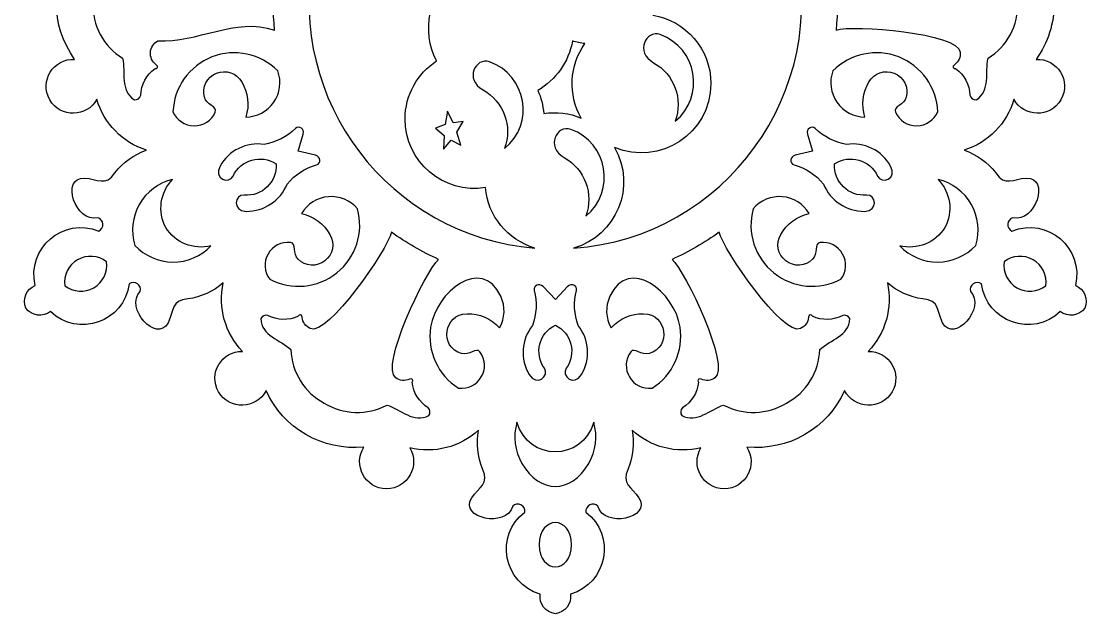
# Model space of a CAD drawing. Header units: centimetres. Extents: x 1 to 127, y -92 to 6.
# Drawn here: x 92.55 to 101.28, y -48.61 to -43.76 of the extents above; entities that cross this region are included whole.
import ezdxf

# ---------------------------------------------------------------- set-up
doc = ezdxf.new("R2010")
doc.units = ezdxf.units.CM
doc.header["$MEASUREMENT"] = 0
doc.layers.add('layer 1', color=7, linetype='Continuous')

msp = doc.modelspace()

# ---------------------------------------------------------------- linework, layer by layer
at = {"layer": 'layer 1', "color": 250}
for points, knots in [([(92.98379, -43.14939), (92.78491, -43.4243), (92.78483, -43.79976), (92.98379, -44.07463), (92.98379, -44.07463), (92.81116, -44.06471), (92.69194, -44.25233), (92.7804, -44.40556), (92.7804, -44.40556), (92.86739, -44.55621), (93.08385, -44.55003), (93.16509, -44.40186), (93.16509, -44.40186), (93.22302, -44.59948), (93.37548, -44.75532), (93.57179, -44.81748), (93.57179, -44.81748), (93.4704, -44.85417), (93.38109, -44.9181), (93.31363, -45.00225), (93.31363, -45.00225), (93.23687, -45.12087), (93.16894, -45.04972), (93.06386, -45.04587), (93.06386, -45.04587), (92.86501, -45.03864), (92.99086, -45.41795), (93.17271, -45.37087), (93.17271, -45.37087), (93.19617, -45.3778), (93.21287, -45.39848), (93.21471, -45.42295), (93.21471, -45.42295), (93.21663, -45.44733), (93.20325, -45.47033), (93.18109, -45.4808), (93.18109, -45.4808), (92.89217, -45.35942), (92.58654, -45.62106), (92.66171, -45.92518), (92.66171, -45.92518), (92.58772, -45.95484), (92.5536, -46.03983), (92.58509, -46.11203), (92.58509, -46.11203), (92.6321, -46.1759), (92.72284, -46.18796), (92.78517, -46.13911), (92.78517, -46.13911), (93.01126, -46.35652), (93.39025, -46.22257), (93.42979, -45.91149), (93.42979, -45.91149), (93.44987, -45.89757), (93.47648, -45.89749), (93.49671, -45.91126), (93.49671, -45.91126), (93.51687, -45.92503), (93.52648, -45.94988), (93.52079, -45.97372), (93.52079, -45.97372), (93.38902, -46.10765), (93.65463, -46.40626), (93.74779, -46.23049), (93.74779, -46.23049), (93.79702, -46.13749), (93.76933, -46.04318), (93.9104, -46.03595), (93.9104, -46.03595), (94.01702, -46.01965), (94.11702, -45.97426), (94.19956, -45.90472), (94.19956, -45.90472), (94.15518, -46.10588), (94.21395, -46.3158), (94.3561, -46.46473), (94.3561, -46.46473), (94.18632, -46.46137), (94.07399, -46.64607), (94.16056, -46.79603), (94.16056, -46.79603), (94.24896, -46.94913), (94.47085, -46.9402), (94.54887, -46.78542), (94.54887, -46.78542), (94.68729, -47.09507), (95.01276, -47.28289), (95.35011, -47.24804), (95.35011, -47.24804), (95.2553, -47.39248), (95.35804, -47.58966), (95.53503, -47.58966), (95.53503, -47.58966), (95.70824, -47.58966), (95.81213, -47.39995), (95.72419, -47.25458), (95.72419, -47.25458), (95.92427, -47.30327), (96.1355, -47.24919), (96.2875, -47.11019), (96.2875, -47.11019), (96.2685, -47.21642), (96.27919, -47.32573), (96.31834, -47.42619), (96.31834, -47.42619), (96.38273, -47.55196), (96.28712, -47.57519), (96.23127, -47.66435), (96.23127, -47.66435), (96.12557, -47.83289), (96.51704, -47.91359), (96.56712, -47.7325), (96.56712, -47.7325), (96.58489, -47.71566), (96.61119, -47.71158), (96.63327, -47.72212), (96.63327, -47.72212), (96.65535, -47.73274), (96.6685, -47.75581), (96.6665, -47.78019), (96.6665, -47.78019), (96.41659, -47.97019), (96.49041, -48.36512), (96.79173, -48.4522), (96.79173, -48.4522), (96.78035, -48.53073), (96.83644, -48.60306), (96.9152, -48.61205), (96.9152, -48.61205), (96.99408, -48.60306), (97.0499, -48.53079), (97.03865, -48.4522), (97.03865, -48.4522), (97.34004, -48.36515), (97.41375, -47.97014), (97.16389, -47.78019), (97.16389, -47.78019), (97.16189, -47.75581), (97.17512, -47.73274), (97.1972, -47.72212), (97.1972, -47.72212), (97.2192, -47.71158), (97.2455, -47.71566), (97.26328, -47.7325), (97.26328, -47.7325), (97.31335, -47.91359), (97.70481, -47.83289), (97.59913, -47.66435), (97.59913, -47.66435), (97.5432, -47.57519), (97.44773, -47.55196), (97.51197, -47.42619), (97.51197, -47.42619), (97.55112, -47.32573), (97.56181, -47.21642), (97.54289, -47.11019), (97.54289, -47.11019), (97.69489, -47.24919), (97.90613, -47.30327), (98.10621, -47.25458), (98.10621, -47.25458), (98.01826, -47.3999), (98.12214, -47.58966), (98.29536, -47.58966), (98.29536, -47.58966), (98.47242, -47.58966), (98.57507, -47.39239), (98.48028, -47.24804), (98.48028, -47.24804), (98.8177, -47.2829), (99.14294, -47.09508), (99.28152, -46.78542), (99.28152, -46.78542), (99.35955, -46.94021), (99.58145, -46.94912), (99.66983, -46.79603), (99.66983, -46.79603), (99.75639, -46.64611), (99.64413, -46.46137), (99.47429, -46.46473), (99.47429, -46.46473), (99.61644, -46.3158), (99.67522, -46.10588), (99.63083, -45.90472), (99.63083, -45.90472), (99.71329, -45.97426), (99.81337, -46.01965), (99.91998, -46.03595), (99.91998, -46.03595), (100.06107, -46.04318), (100.03337, -46.13749), (100.0826, -46.23049), (100.0826, -46.23049), (100.17575, -46.40626), (100.44137, -46.10765), (100.3096, -45.97372), (100.3096, -45.97372), (100.30391, -45.94988), (100.31353, -45.92503), (100.33368, -45.91126), (100.33368, -45.91126), (100.35391, -45.89749), (100.38053, -45.89757), (100.4006, -45.91149), (100.4006, -45.91149), (100.44014, -46.22259), (100.81915, -46.35651), (101.04523, -46.13911), (101.04523, -46.13911), (101.10755, -46.18797), (101.1983, -46.17589), (101.2453, -46.11203), (101.2453, -46.11203), (101.27706, -46.03935), (101.24228, -45.95468), (101.16868, -45.92518), (101.16868, -45.92518), (101.24387, -45.62095), (100.93827, -45.35947), (100.6493, -45.4808), (100.6493, -45.4808), (100.62722, -45.47033), (100.61376, -45.44733), (100.61568, -45.42295), (100.61568, -45.42295), (100.61753, -45.39848), (100.63422, -45.3778), (100.65768, -45.37087), (100.65768, -45.37087), (100.83953, -45.41795), (100.96538, -45.03864), (100.76653, -45.04587), (100.76653, -45.04587), (100.66145, -45.04972), (100.59353, -45.12087), (100.51676, -45.00225), (100.51676, -45.00225), (100.4493, -44.9181), (100.35998, -44.85417), (100.2586, -44.81748), (100.2586, -44.81748), (100.45491, -44.75532), (100.60738, -44.59948), (100.6653, -44.40186), (100.6653, -44.40186), (100.74724, -44.55066), (100.96334, -44.55565), (101.04999, -44.40556), (101.04999, -44.40556), (101.13845, -44.25234), (101.01922, -44.0647), (100.84661, -44.07463), (100.84661, -44.07463), (100.94406, -43.94009), (100.99623, -43.77809), (100.99568, -43.61201), (100.99568, -43.61201), (100.99623, -43.44593), (100.94406, -43.28401), (100.84661, -43.14939), (100.84661, -43.14939), (101.01959, -43.15934), (101.13833, -42.97145), (101.04999, -42.81846), (101.04999, -42.81846), (100.96342, -42.6685), (100.74727, -42.6733), (100.6653, -42.82216), (100.6653, -42.82216), (100.60738, -42.62454), (100.45491, -42.4687), (100.2586, -42.40655), (100.2586, -42.40655), (100.35998, -42.36985), (100.4493, -42.30593), (100.51676, -42.22177), (100.51676, -42.22177), (100.59353, -42.10315), (100.66145, -42.17431), (100.76653, -42.17815), (100.76653, -42.17815), (100.96538, -42.18538), (100.83953, -41.80607), (100.65768, -41.85323), (100.65768, -41.85323), (100.63422, -41.84623), (100.61753, -41.82553), (100.61568, -41.80115), (100.61568, -41.80115), (100.61376, -41.77677), (100.62722, -41.75369), (100.6493, -41.7433), (100.6493, -41.7433), (100.93827, -41.86447), (101.24389, -41.60314), (101.16868, -41.29884), (101.16868, -41.29884), (101.24233, -41.26932), (101.27701, -41.18472), (101.2453, -41.11199), (101.2453, -41.11199), (101.19832, -41.04816), (101.10747, -41.03602), (101.04523, -41.08499), (101.04523, -41.08499), (100.8191, -40.86753), (100.44017, -41.0014), (100.4006, -41.31253), (100.4006, -41.31253), (100.38053, -41.32653), (100.35391, -41.32661), (100.33368, -41.31277), (100.33368, -41.31277), (100.31353, -41.29899), (100.30391, -41.27415), (100.3096, -41.25037), (100.3096, -41.25037), (100.44137, -41.11637), (100.17575, -40.81776), (100.0826, -40.99361), (100.0826, -40.99361), (100.03337, -41.08653), (100.06107, -41.18084), (99.91998, -41.18807), (99.91998, -41.18807), (99.81337, -41.20437), (99.71329, -41.24984), (99.63083, -41.3193), (99.63083, -41.3193), (99.67522, -41.11822), (99.61644, -40.90822), (99.47429, -40.75929), (99.47429, -40.75929), (99.64405, -40.76269), (99.75642, -40.57796), (99.66983, -40.42799), (99.66983, -40.42799), (99.5814, -40.27482), (99.35941, -40.28406), (99.28152, -40.43861), (99.28152, -40.43861), (99.14295, -40.12897), (98.8177, -39.94112), (98.48028, -39.97598), (98.48028, -39.97598), (98.57506, -39.83166), (98.47247, -39.63444), (98.29536, -39.63444), (98.29536, -39.63444), (98.12204, -39.63444), (98.01829, -39.82421), (98.10621, -39.96944), (98.10621, -39.96944), (97.90613, -39.92076), (97.69489, -39.97491), (97.54289, -40.11383), (97.54289, -40.11383), (97.56181, -40.00768), (97.55112, -39.89829), (97.51197, -39.79783), (97.51197, -39.79783), (97.44773, -39.67206), (97.5432, -39.64883), (97.59913, -39.55975), (97.59913, -39.55975), (97.70481, -39.39113), (97.31335, -39.31044), (97.26328, -39.49151), (97.26328, -39.49151), (97.2455, -39.50836), (97.2192, -39.51251), (97.1972, -39.5019), (97.1972, -39.5019), (97.17512, -39.49129), (97.16189, -39.46821), (97.16389, -39.44383), (97.16389, -39.44383), (97.41364, -39.25413), (97.33997, -38.85887), (97.03865, -38.77182), (97.03865, -38.77182), (97.04995, -38.6929), (96.99401, -38.62143), (96.91509, -38.61205), (96.91509, -38.61205), (96.83638, -38.62141), (96.78032, -38.69312), (96.79173, -38.77182), (96.79173, -38.77182), (96.49022, -38.85898), (96.41672, -39.25411), (96.6665, -39.44383), (96.6665, -39.44383), (96.6685, -39.46821), (96.65535, -39.49129), (96.63327, -39.5019), (96.63327, -39.5019), (96.61119, -39.51251), (96.58489, -39.50836), (96.56712, -39.49151), (96.56712, -39.49151), (96.51704, -39.31044), (96.12557, -39.39113), (96.23127, -39.55975), (96.23127, -39.55975), (96.28712, -39.64883), (96.38273, -39.67206), (96.31834, -39.79783), (96.31834, -39.79783), (96.27919, -39.89829), (96.2685, -40.00768), (96.2875, -40.11383), (96.2875, -40.11383), (96.1355, -39.97491), (95.92427, -39.92076), (95.72419, -39.96944), (95.72419, -39.96944), (95.8121, -39.82417), (95.70834, -39.63444), (95.53503, -39.63444), (95.53503, -39.63444), (95.35798, -39.63444), (95.25531, -39.83156), (95.35011, -39.97598), (95.35011, -39.97598), (95.01264, -39.94111), (94.68733, -40.12887), (94.54887, -40.43861), (94.54887, -40.43861), (94.47099, -40.28406), (94.249, -40.27482), (94.16056, -40.42799), (94.16056, -40.42799), (94.07396, -40.578), (94.1864, -40.76269), (94.3561, -40.75929), (94.3561, -40.75929), (94.21395, -40.90822), (94.15518, -41.11822), (94.19956, -41.3193), (94.19956, -41.3193), (94.11702, -41.24984), (94.01702, -41.20437), (93.9104, -41.18807), (93.9104, -41.18807), (93.76933, -41.18084), (93.79702, -41.08653), (93.74779, -40.99361), (93.74779, -40.99361), (93.65463, -40.81776), (93.38902, -41.11637), (93.52079, -41.25037), (93.52079, -41.25037), (93.52648, -41.27415), (93.51687, -41.29899), (93.49671, -41.31277), (93.49671, -41.31277), (93.47648, -41.32661), (93.44987, -41.32653), (93.42979, -41.31253), (93.42979, -41.31253), (93.39023, -41.00143), (93.01132, -40.86751), (92.78517, -41.08499), (92.78517, -41.08499), (92.72291, -41.03603), (92.63207, -41.04816), (92.58509, -41.11199), (92.58509, -41.11199), (92.54776, -41.17679), (92.59309, -41.27134), (92.66171, -41.29884), (92.66171, -41.29884), (92.58652, -41.60303), (92.89217, -41.86452), (93.18109, -41.7433), (93.18109, -41.7433), (93.20325, -41.75369), (93.21663, -41.77677), (93.21471, -41.80115), (93.21471, -41.80115), (93.21287, -41.82553), (93.19617, -41.84623), (93.17271, -41.85323), (93.17271, -41.85323), (92.99086, -41.80607), (92.86501, -42.18538), (93.06386, -42.17815), (93.06386, -42.17815), (93.16894, -42.17431), (93.23687, -42.10315), (93.31363, -42.22177), (93.31363, -42.22177), (93.38109, -42.30593), (93.4704, -42.36985), (93.57179, -42.40655), (93.57179, -42.40655), (93.37548, -42.4687), (93.22302, -42.62454), (93.16509, -42.82216), (93.16509, -42.82216), (93.08382, -42.67394), (92.86731, -42.66795), (92.7804, -42.81846), (92.7804, -42.81846), (92.69206, -42.97146), (92.81079, -43.15934), (92.98379, -43.14939)], [0, 0, 0, 0, 0.0078125, 0.0078125, 0.0078125, 0.0078125, 0.015625, 0.015625, 0.015625, 0.015625, 0.0234375, 0.0234375, 0.0234375, 0.0234375, 0.03125, 0.03125, 0.03125, 0.03125, 0.0390625, 0.0390625, 0.0390625, 0.0390625, 0.046875, 0.046875, 0.046875, 0.046875, 0.0546875, 0.0546875, 0.0546875, 0.0546875, 0.0625, 0.0625, 0.0625, 0.0625, 0.0703125, 0.0703125, 0.0703125, 0.0703125, 0.078125, 0.078125, 0.078125, 0.078125, 0.0859375, 0.0859375, 0.0859375, 0.0859375, 0.09375, 0.09375, 0.09375, 0.09375, 0.1015625, 0.1015625, 0.1015625, 0.1015625, 0.109375, 0.109375, 0.109375, 0.109375, 0.1171875, 0.1171875, 0.1171875, 0.1171875, 0.125, 0.125, 0.125, 0.125, 0.1328125, 0.1328125, 0.1328125, 0.1328125, 0.140625, 0.140625, 0.140625, 0.140625, 0.1484375, 0.1484375, 0.1484375, 0.1484375, 0.15625, 0.15625, 0.15625, 0.15625, 0.1640625, 0.1640625, 0.1640625, 0.1640625, 0.171875, 0.171875, 0.171875, 0.171875, 0.1796875, 0.1796875, 0.1796875, 0.1796875, 0.1875, 0.1875, 0.1875, 0.1875, 0.1953125, 0.1953125, 0.1953125, 0.1953125, 0.203125, 0.203125, 0.203125, 0.203125, 0.2109375, 0.2109375, 0.2109375, 0.2109375, 0.21875, 0.21875, 0.21875, 0.21875, 0.2265625, 0.2265625, 0.2265625, 0.2265625, 0.234375, 0.234375, 0.234375, 0.234375, 0.2421875, 0.2421875, 0.2421875, 0.2421875, 0.25, 0.25, 0.25, 0.25, 0.2578125, 0.2578125, 0.2578125, 0.2578125, 0.265625, 0.265625, 0.265625, 0.265625, 0.2734375, 0.2734375, 0.2734375, 0.2734375, 0.28125, 0.28125, 0.28125, 0.28125, 0.2890625, 0.2890625, 0.2890625, 0.2890625, 0.296875, 0.296875, 0.296875, 0.296875, 0.3046875, 0.3046875, 0.3046875, 0.3046875, 0.3125, 0.3125, 0.3125, 0.3125, 0.3203125, 0.3203125, 0.3203125, 0.3203125, 0.328125, 0.328125, 0.328125, 0.328125, 0.3359375, 0.3359375, 0.3359375, 0.3359375, 0.34375, 0.34375, 0.34375, 0.34375, 0.3515625, 0.3515625, 0.3515625, 0.3515625, 0.359375, 0.359375, 0.359375, 0.359375, 0.3671875, 0.3671875, 0.3671875, 0.3671875, 0.375, 0.375, 0.375, 0.375, 0.3828125, 0.3828125, 0.3828125, 0.3828125, 0.390625, 0.390625, 0.390625, 0.390625, 0.3984375, 0.3984375, 0.3984375, 0.3984375, 0.40625, 0.40625, 0.40625, 0.40625, 0.4140625, 0.4140625, 0.4140625, 0.4140625, 0.421875, 0.421875, 0.421875, 0.421875, 0.4296875, 0.4296875, 0.4296875, 0.4296875, 0.4375, 0.4375, 0.4375, 0.4375, 0.4453125, 0.4453125, 0.4453125, 0.4453125, 0.453125, 0.453125, 0.453125, 0.453125, 0.4609375, 0.4609375, 0.4609375, 0.4609375, 0.46875, 0.46875, 0.46875, 0.46875, 0.4765625, 0.4765625, 0.4765625, 0.4765625, 0.484375, 0.484375, 0.484375, 0.484375, 0.4921875, 0.4921875, 0.4921875, 0.4921875, 0.5, 0.5, 0.5, 0.5, 0.5078125, 0.5078125, 0.5078125, 0.5078125, 0.515625, 0.515625, 0.515625, 0.515625, 0.5234375, 0.5234375, 0.5234375, 0.5234375, 0.53125, 0.53125, 0.53125, 0.53125, 0.5390625, 0.5390625, 0.5390625, 0.5390625, 0.546875, 0.546875, 0.546875, 0.546875, 0.5546875, 0.5546875, 0.5546875, 0.5546875, 0.5625, 0.5625, 0.5625, 0.5625, 0.5703125, 0.5703125, 0.5703125, 0.5703125, 0.578125, 0.578125, 0.578125, 0.578125, 0.5859375, 0.5859375, 0.5859375, 0.5859375, 0.59375, 0.59375, 0.59375, 0.59375, 0.6015625, 0.6015625, 0.6015625, 0.6015625, 0.609375, 0.609375, 0.609375, 0.609375, 0.6171875, 0.6171875, 0.6171875, 0.6171875, 0.625, 0.625, 0.625, 0.625, 0.6328125, 0.6328125, 0.6328125, 0.6328125, 0.640625, 0.640625, 0.640625, 0.640625, 0.6484375, 0.6484375, 0.6484375, 0.6484375, 0.65625, 0.65625, 0.65625, 0.65625, 0.6640625, 0.6640625, 0.6640625, 0.6640625, 0.671875, 0.671875, 0.671875, 0.671875, 0.6796875, 0.6796875, 0.6796875, 0.6796875, 0.6875, 0.6875, 0.6875, 0.6875, 0.6953125, 0.6953125, 0.6953125, 0.6953125, 0.703125, 0.703125, 0.703125, 0.703125, 0.7109375, 0.7109375, 0.7109375, 0.7109375, 0.71875, 0.71875, 0.71875, 0.71875, 0.7265625, 0.7265625, 0.7265625, 0.7265625, 0.734375, 0.734375, 0.734375, 0.734375, 0.7421875, 0.7421875, 0.7421875, 0.7421875, 0.75, 0.75, 0.75, 0.75, 0.7578125, 0.7578125, 0.7578125, 0.7578125, 0.765625, 0.765625, 0.765625, 0.765625, 0.7734375, 0.7734375, 0.7734375, 0.7734375, 0.78125, 0.78125, 0.78125, 0.78125, 0.7890625, 0.7890625, 0.7890625, 0.7890625, 0.796875, 0.796875, 0.796875, 0.796875, 0.8046875, 0.8046875, 0.8046875, 0.8046875, 0.8125, 0.8125, 0.8125, 0.8125, 0.8203125, 0.8203125, 0.8203125, 0.8203125, 0.828125, 0.828125, 0.828125, 0.828125, 0.8359375, 0.8359375, 0.8359375, 0.8359375, 0.84375, 0.84375, 0.84375, 0.84375, 0.8515625, 0.8515625, 0.8515625, 0.8515625, 0.859375, 0.859375, 0.859375, 0.859375, 0.8671875, 0.8671875, 0.8671875, 0.8671875, 0.875, 0.875, 0.875, 0.875, 0.8828125, 0.8828125, 0.8828125, 0.8828125, 0.890625, 0.890625, 0.890625, 0.890625, 0.8984375, 0.8984375, 0.8984375, 0.8984375, 0.90625, 0.90625, 0.90625, 0.90625, 0.9140625, 0.9140625, 0.9140625, 0.9140625, 0.921875, 0.921875, 0.921875, 0.921875, 0.9296875, 0.9296875, 0.9296875, 0.9296875, 0.9375, 0.9375, 0.9375, 0.9375, 0.9453125, 0.9453125, 0.9453125, 0.9453125, 0.953125, 0.953125, 0.953125, 0.953125, 0.9609375, 0.9609375, 0.9609375, 0.9609375, 0.96875, 0.96875, 0.96875, 0.96875, 0.9765625, 0.9765625, 0.9765625, 0.9765625, 0.984375, 0.984375, 0.984375, 0.984375, 1, 1, 1, 1]), ([(93.66487, -43.30139), (93.98695, -43.2817), (94.29271, -43.49809), (94.61903, -43.38901), (94.61903, -43.38901), (94.60483, -43.53627), (94.60482, -43.68778), (94.61903, -43.83501), (94.61903, -43.83501), (94.29271, -43.72601), (93.98695, -43.94232), (93.66487, -43.92271), (93.66487, -43.92271), (93.62948, -43.94132), (93.60625, -43.97679), (93.60325, -44.01663), (93.60325, -44.01663), (93.60025, -44.05647), (93.61787, -44.09501), (93.65002, -44.11879), (93.65002, -44.11879), (93.6739, -44.13026), (93.65829, -44.1547), (93.64155, -44.15024), (93.64155, -44.15024), (93.57055, -44.20079), (93.52725, -44.28164), (93.52455, -44.36879), (93.52455, -44.36879), (93.51787, -44.39194), (93.49617, -44.40764), (93.4721, -44.40671), (93.4721, -44.40671), (93.35202, -44.32694), (93.40217, -44.18432), (93.37571, -44.06601), (93.37571, -44.06601), (93.22002, -43.96832), (93.1274, -43.79578), (93.13202, -43.61201), (93.13202, -43.61201), (93.1274, -43.42824), (93.22002, -43.2557), (93.37571, -43.15801), (93.37571, -43.15801), (93.40217, -43.0397), (93.35202, -42.89708), (93.4721, -42.81739), (93.4721, -42.81739), (93.49617, -42.81646), (93.51787, -42.83208), (93.52455, -42.85523), (93.52455, -42.85523), (93.52725, -42.94239), (93.57055, -43.02324), (93.64155, -43.07385), (93.64155, -43.07385), (93.65825, -43.06927), (93.67393, -43.09375), (93.65002, -43.10524), (93.65002, -43.10524), (93.61787, -43.12901), (93.60025, -43.16754), (93.60325, -43.20739), (93.60325, -43.20739), (93.60625, -43.24724), (93.62948, -43.2827), (93.66487, -43.30139)], [0, 0, 0, 0, 0.0555556, 0.0555556, 0.0555556, 0.0555556, 0.1111111, 0.1111111, 0.1111111, 0.1111111, 0.1666667, 0.1666667, 0.1666667, 0.1666667, 0.2222222, 0.2222222, 0.2222222, 0.2222222, 0.2777778, 0.2777778, 0.2777778, 0.2777778, 0.3333333, 0.3333333, 0.3333333, 0.3333333, 0.3888889, 0.3888889, 0.3888889, 0.3888889, 0.4444444, 0.4444444, 0.4444444, 0.4444444, 0.5, 0.5, 0.5, 0.5, 0.5555556, 0.5555556, 0.5555556, 0.5555556, 0.6111111, 0.6111111, 0.6111111, 0.6111111, 0.6666667, 0.6666667, 0.6666667, 0.6666667, 0.7222222, 0.7222222, 0.7222222, 0.7222222, 0.7777778, 0.7777778, 0.7777778, 0.7777778, 0.8333333, 0.8333333, 0.8333333, 0.8333333, 0.8888889, 0.8888889, 0.8888889, 0.8888889, 1, 1, 1, 1]), ([(99.21137, -43.38901), (99.34826, -43.43477), (100.21528, -43.36491), (100.22714, -43.20739), (100.22714, -43.20739), (100.23014, -43.16754), (100.21252, -43.12901), (100.18037, -43.10524), (100.18037, -43.10524), (100.15647, -43.09372), (100.17213, -43.06925), (100.18875, -43.07385), (100.18875, -43.07385), (100.25983, -43.02324), (100.30314, -42.94239), (100.30583, -42.85523), (100.30583, -42.85523), (100.30976, -42.83026), (100.34639, -42.8137), (100.3583, -42.81739), (100.3583, -42.81739), (100.39481, -42.84163), (100.41557, -42.87169), (100.42754, -42.9051), (100.42754, -42.9051), (100.45497, -42.9818), (100.43627, -43.07569), (100.45468, -43.15801), (100.45468, -43.15801), (100.61038, -43.2557), (100.70299, -43.42824), (100.69838, -43.61201), (100.69838, -43.61201), (100.70299, -43.79578), (100.61038, -43.96832), (100.45468, -44.06601), (100.45468, -44.06601), (100.42822, -44.18432), (100.47837, -44.32694), (100.3583, -44.40671), (100.3583, -44.40671), (100.33422, -44.40764), (100.31253, -44.39194), (100.30583, -44.36879), (100.30583, -44.36879), (100.30314, -44.28164), (100.25983, -44.20079), (100.18875, -44.15024), (100.18875, -44.15024), (100.17208, -44.15472), (100.1565, -44.13029), (100.18037, -44.11879), (100.18037, -44.11879), (100.21252, -44.09501), (100.23014, -44.05647), (100.22714, -44.01663), (100.22714, -44.01663), (100.21528, -43.8592), (99.34824, -43.78929), (99.21137, -43.83501), (99.21137, -43.83501), (99.22558, -43.68927), (99.22557, -43.53479), (99.21137, -43.38901)], [0, 0, 0, 0, 0.0588235, 0.0588235, 0.0588235, 0.0588235, 0.1176471, 0.1176471, 0.1176471, 0.1176471, 0.1764706, 0.1764706, 0.1764706, 0.1764706, 0.2352941, 0.2352941, 0.2352941, 0.2352941, 0.2941176, 0.2941176, 0.2941176, 0.2941176, 0.3529412, 0.3529412, 0.3529412, 0.3529412, 0.4117647, 0.4117647, 0.4117647, 0.4117647, 0.4705882, 0.4705882, 0.4705882, 0.4705882, 0.5294118, 0.5294118, 0.5294118, 0.5294118, 0.5882353, 0.5882353, 0.5882353, 0.5882353, 0.6470588, 0.6470588, 0.6470588, 0.6470588, 0.7058824, 0.7058824, 0.7058824, 0.7058824, 0.7647059, 0.7647059, 0.7647059, 0.7647059, 0.8235294, 0.8235294, 0.8235294, 0.8235294, 0.8823529, 0.8823529, 0.8823529, 0.8823529, 1, 1, 1, 1]), ([(97.71128, -43.71301), (97.82308, -43.56681), (97.8631, -43.37369), (97.81389, -43.19154), (97.81389, -43.19154), (97.81389, -43.19154), (98.01205, -43.3287), (98.01205, -43.3287), (98.01205, -43.3287), (98.01205, -43.3287), (98.0702, -43.13986), (98.0702, -43.13986), (98.0702, -43.13986), (98.0702, -43.13986), (98.53021, -43.28516), (98.53021, -43.28516), (98.53021, -43.28516), (98.53021, -43.28516), (98.39944, -43.06724), (98.39944, -43.06724), (98.39944, -43.06724), (98.39944, -43.06724), (98.87098, -43.1287), (98.87098, -43.1287), (98.87098, -43.1287), (99.16883, -44.33806), (98.3073, -45.53008), (97.06397, -45.62087), (97.06397, -45.62087), (97.41716, -45.51991), (97.58076, -45.11242), (97.39912, -44.79594), (97.39912, -44.79594), (97.76799, -44.95187), (98.18721, -44.68296), (98.18721, -44.27302), (98.18721, -44.27302), (98.18721, -43.99079), (97.98113, -43.75671), (97.71128, -43.71301)], [0, 0, 0, 0, 0.0909091, 0.0909091, 0.0909091, 0.0909091, 0.1818182, 0.1818182, 0.1818182, 0.1818182, 0.2727273, 0.2727273, 0.2727273, 0.2727273, 0.3636364, 0.3636364, 0.3636364, 0.3636364, 0.4545455, 0.4545455, 0.4545455, 0.4545455, 0.5454545, 0.5454545, 0.5454545, 0.5454545, 0.6363636, 0.6363636, 0.6363636, 0.6363636, 0.7272727, 0.7272727, 0.7272727, 0.7272727, 0.8181818, 0.8181818, 0.8181818, 0.8181818, 1, 1, 1, 1]), ([(96.74665, -45.61933), (95.55987, -45.52103), (94.71261, -44.41287), (94.93633, -43.23386), (94.93633, -43.23386), (94.93633, -43.23386), (95.41157, -43.2077), (95.41157, -43.2077), (95.41157, -43.2077), (95.41157, -43.2077), (95.33411, -43.35778), (95.33411, -43.35778), (95.33411, -43.35778), (95.33411, -43.35778), (96.03142, -43.22216), (96.03142, -43.22216), (96.03142, -43.22216), (96.03142, -43.22216), (96.09327, -43.36186), (96.09327, -43.36186), (96.09327, -43.36186), (95.88065, -43.53846), (95.81725, -43.84003), (95.94404, -44.08771), (95.94404, -44.08771), (95.78872, -44.18917), (95.68619, -44.3644), (95.68619, -44.56356), (95.68619, -44.56356), (95.68619, -44.91427), (96.0005, -45.17963), (96.34419, -45.1244), (96.34419, -45.1244), (96.36051, -45.35486), (96.52695, -45.55411), (96.74665, -45.61933)], [0, 0, 0, 0, 0.1, 0.1, 0.1, 0.1, 0.2, 0.2, 0.2, 0.2, 0.3, 0.3, 0.3, 0.3, 0.4, 0.4, 0.4, 0.4, 0.5, 0.5, 0.5, 0.5, 0.6, 0.6, 0.6, 0.6, 0.7, 0.7, 0.7, 0.7, 0.8, 0.8, 0.8, 0.8, 1, 1, 1, 1]), ([(97.71851, -44.10217), (97.56251, -44.01456), (97.65781, -43.83186), (97.77181, -43.87209), (97.77181, -43.87209), (98.07516, -43.97939), (98.14443, -44.37847), (97.89528, -44.58156), (97.89528, -44.58156), (97.96213, -44.40002), (97.8872, -44.19686), (97.71851, -44.10217)], [0, 0, 0, 0, 0.25, 0.25, 0.25, 0.25, 0.5, 0.5, 0.5, 0.5, 1, 1, 1, 1]), ([(94.10702, -44.05509), (94.2931, -43.98256), (94.50448, -44.0274), (94.6451, -44.16917), (94.6451, -44.16917), (94.67688, -44.25494), (94.6648, -44.35086), (94.61264, -44.42609), (94.61264, -44.42609), (94.56056, -44.50125), (94.47503, -44.54632), (94.38348, -44.54664), (94.38348, -44.54664), (94.41464, -44.45071), (94.40264, -44.34594), (94.35056, -44.25956), (94.35056, -44.25956), (94.30903, -44.1874), (94.22048, -44.15702), (94.1434, -44.18847), (94.1434, -44.18847), (94.06625, -44.21994), (94.02425, -44.30356), (94.0451, -44.38417), (94.0451, -44.38417), (94.06063, -44.44464), (94.15271, -44.46302), (94.1338, -44.50632), (94.1338, -44.50632), (94.10356, -44.57525), (94.03518, -44.61956), (93.95987, -44.61887), (93.95987, -44.61887), (93.88463, -44.61817), (93.81702, -44.57271), (93.7881, -44.50325), (93.7881, -44.50325), (93.79563, -44.30364), (93.92095, -44.12763), (94.10702, -44.05509)], [0, 0, 0, 0, 0.0909091, 0.0909091, 0.0909091, 0.0909091, 0.1818182, 0.1818182, 0.1818182, 0.1818182, 0.2727273, 0.2727273, 0.2727273, 0.2727273, 0.3636364, 0.3636364, 0.3636364, 0.3636364, 0.4545455, 0.4545455, 0.4545455, 0.4545455, 0.5454545, 0.5454545, 0.5454545, 0.5454545, 0.6363636, 0.6363636, 0.6363636, 0.6363636, 0.7272727, 0.7272727, 0.7272727, 0.7272727, 0.8181818, 0.8181818, 0.8181818, 0.8181818, 1, 1, 1, 1]), ([(96.7718, -44.32956), (96.91804, -44.24379), (97.02435, -44.09686), (97.05558, -43.92379), (97.05558, -43.92379), (97.08797, -43.93379), (97.12173, -43.94109), (97.1565, -43.94547), (97.1565, -43.94547), (97.02927, -44.12535), (97.01746, -44.36387), (97.1275, -44.55525), (97.1275, -44.55525), (97.03175, -44.51494), (96.92516, -44.5015), (96.82027, -44.51787), (96.82027, -44.51787), (96.81504, -44.45125), (96.7982, -44.38771), (96.7718, -44.32956)], [0, 0, 0, 0, 0.1666667, 0.1666667, 0.1666667, 0.1666667, 0.3333333, 0.3333333, 0.3333333, 0.3333333, 0.5, 0.5, 0.5, 0.5, 0.6666667, 0.6666667, 0.6666667, 0.6666667, 1, 1, 1, 1]), ([(99.44682, -44.54664), (99.35537, -44.54632), (99.26982, -44.50125), (99.21775, -44.42609), (99.21775, -44.42609), (99.16559, -44.35086), (99.15352, -44.25494), (99.18529, -44.16917), (99.18529, -44.16917), (99.32598, -44.0274), (99.53729, -43.98256), (99.72337, -44.05509), (99.72337, -44.05509), (99.90945, -44.12763), (100.03475, -44.30364), (100.0423, -44.50325), (100.0423, -44.50325), (100.01337, -44.57271), (99.94575, -44.61817), (99.87052, -44.61887), (99.87052, -44.61887), (99.79522, -44.61956), (99.72683, -44.57525), (99.6966, -44.50632), (99.6966, -44.50632), (99.67767, -44.46302), (99.76975, -44.44464), (99.78529, -44.38417), (99.78529, -44.38417), (99.80614, -44.30356), (99.76414, -44.21994), (99.68698, -44.18847), (99.68698, -44.18847), (99.6099, -44.15702), (99.52137, -44.1874), (99.47982, -44.25956), (99.47982, -44.25956), (99.42775, -44.34594), (99.41567, -44.45071), (99.44682, -44.54664)], [0, 0, 0, 0, 0.0909091, 0.0909091, 0.0909091, 0.0909091, 0.1818182, 0.1818182, 0.1818182, 0.1818182, 0.2727273, 0.2727273, 0.2727273, 0.2727273, 0.3636364, 0.3636364, 0.3636364, 0.3636364, 0.4545455, 0.4545455, 0.4545455, 0.4545455, 0.5454545, 0.5454545, 0.5454545, 0.5454545, 0.6363636, 0.6363636, 0.6363636, 0.6363636, 0.7272727, 0.7272727, 0.7272727, 0.7272727, 0.8181818, 0.8181818, 0.8181818, 0.8181818, 1, 1, 1, 1]), ([(96.3238, -44.32494), (96.1678, -44.23732), (96.26312, -44.05463), (96.37712, -44.09486), (96.37712, -44.09486), (96.6803, -44.20205), (96.74978, -44.60102), (96.50057, -44.80432), (96.50057, -44.80432), (96.56742, -44.62279), (96.4925, -44.41964), (96.3238, -44.32494)], [0, 0, 0, 0, 0.25, 0.25, 0.25, 0.25, 0.5, 0.5, 0.5, 0.5, 1, 1, 1, 1]), ([(95.9338, -44.63832), (95.9338, -44.63832), (96.01472, -44.60887), (96.01472, -44.60887), (96.01472, -44.60887), (96.01472, -44.60887), (96.03357, -44.49802), (96.03357, -44.49802), (96.03357, -44.49802), (96.03357, -44.49802), (96.07919, -44.5934), (96.07919, -44.5934), (96.07919, -44.5934), (96.07919, -44.5934), (96.16265, -44.58348), (96.16265, -44.58348), (96.16265, -44.58348), (96.16265, -44.58348), (96.10989, -44.67194), (96.10989, -44.67194), (96.10989, -44.67194), (96.10989, -44.67194), (96.14265, -44.77664), (96.14265, -44.77664), (96.14265, -44.77664), (96.14265, -44.77664), (96.06449, -44.73587), (96.06449, -44.73587), (96.06449, -44.73587), (96.06449, -44.73587), (96.00127, -44.81048), (96.00127, -44.81048), (96.00127, -44.81048), (96.00127, -44.81048), (96.00565, -44.69687), (96.00565, -44.69687), (96.00565, -44.69687), (96.00565, -44.69687), (95.9338, -44.63832), (95.9338, -44.63832)], [0, 0, 0, 0, 0.0909091, 0.0909091, 0.0909091, 0.0909091, 0.1818182, 0.1818182, 0.1818182, 0.1818182, 0.2727273, 0.2727273, 0.2727273, 0.2727273, 0.3636364, 0.3636364, 0.3636364, 0.3636364, 0.4545455, 0.4545455, 0.4545455, 0.4545455, 0.5454545, 0.5454545, 0.5454545, 0.5454545, 0.6363636, 0.6363636, 0.6363636, 0.6363636, 0.7272727, 0.7272727, 0.7272727, 0.7272727, 0.8181818, 0.8181818, 0.8181818, 0.8181818, 1, 1, 1, 1]), ([(94.17325, -44.94764), (94.24563, -44.82017), (94.38848, -44.74987), (94.53364, -44.77032), (94.53364, -44.77032), (94.63071, -44.75417), (94.72056, -44.70871), (94.79103, -44.63987), (94.79103, -44.63987), (94.81888, -44.61271), (94.86688, -44.64332), (94.85403, -44.68602), (94.85403, -44.68602), (94.85403, -44.68602), (94.81164, -44.82648), (94.81164, -44.82648), (94.81164, -44.82648), (94.81164, -44.82648), (94.95449, -44.8601), (94.95449, -44.8601), (94.95449, -44.8601), (94.99788, -44.87025), (95.00041, -44.92717), (94.96295, -44.93764), (94.96295, -44.93764), (94.86818, -44.96425), (94.7838, -45.01933), (94.72126, -45.09533), (94.72126, -45.09533), (94.66648, -45.23133), (94.5341, -45.31987), (94.38756, -45.3188), (94.38756, -45.3188), (94.26863, -45.31795), (94.29171, -45.17802), (94.36925, -45.1854), (94.36925, -45.1854), (94.51551, -45.19928), (94.641, -45.07745), (94.63103, -44.93079), (94.63103, -44.93079), (94.50832, -44.8485), (94.34085, -44.89611), (94.27963, -45.03017), (94.27963, -45.03017), (94.24733, -45.10102), (94.11456, -45.0511), (94.17325, -44.94764)], [0, 0, 0, 0, 0.0769231, 0.0769231, 0.0769231, 0.0769231, 0.1538462, 0.1538462, 0.1538462, 0.1538462, 0.2307692, 0.2307692, 0.2307692, 0.2307692, 0.3076923, 0.3076923, 0.3076923, 0.3076923, 0.3846154, 0.3846154, 0.3846154, 0.3846154, 0.4615385, 0.4615385, 0.4615385, 0.4615385, 0.5384615, 0.5384615, 0.5384615, 0.5384615, 0.6153846, 0.6153846, 0.6153846, 0.6153846, 0.6923077, 0.6923077, 0.6923077, 0.6923077, 0.7692308, 0.7692308, 0.7692308, 0.7692308, 0.8461538, 0.8461538, 0.8461538, 0.8461538, 1, 1, 1, 1]), ([(96.98789, -44.8784), (96.83181, -44.79079), (96.92712, -44.60809), (97.04112, -44.64832), (97.04112, -44.64832), (97.34447, -44.7556), (97.41373, -45.1547), (97.16458, -45.3578), (97.16458, -45.3578), (97.23143, -45.17625), (97.1565, -44.9731), (96.98789, -44.8784)], [0, 0, 0, 0, 0.25, 0.25, 0.25, 0.25, 0.5, 0.5, 0.5, 0.5, 1, 1, 1, 1]), ([(98.8759, -44.8601), (98.8759, -44.8601), (99.01874, -44.82648), (99.01874, -44.82648), (99.01874, -44.82648), (99.01874, -44.82648), (98.97636, -44.68602), (98.97636, -44.68602), (98.97636, -44.68602), (98.96352, -44.64332), (99.01152, -44.61271), (99.03936, -44.63987), (99.03936, -44.63987), (99.10982, -44.70871), (99.19967, -44.75417), (99.29675, -44.77032), (99.29675, -44.77032), (99.4419, -44.74987), (99.58483, -44.82017), (99.65714, -44.94764), (99.65714, -44.94764), (99.71583, -45.0511), (99.58306, -45.10102), (99.55075, -45.03017), (99.55075, -45.03017), (99.48954, -44.89612), (99.32208, -44.84849), (99.19937, -44.93079), (99.19937, -44.93079), (99.18938, -45.07744), (99.31491, -45.19928), (99.46114, -45.1854), (99.46114, -45.1854), (99.53867, -45.17802), (99.56175, -45.31795), (99.44282, -45.3188), (99.44282, -45.3188), (99.29629, -45.31987), (99.1639, -45.23133), (99.10914, -45.09533), (99.10914, -45.09533), (99.04659, -45.01933), (98.96221, -44.96425), (98.86744, -44.93764), (98.86744, -44.93764), (98.82998, -44.92717), (98.83251, -44.87025), (98.8759, -44.8601)], [0, 0, 0, 0, 0.0769231, 0.0769231, 0.0769231, 0.0769231, 0.1538462, 0.1538462, 0.1538462, 0.1538462, 0.2307692, 0.2307692, 0.2307692, 0.2307692, 0.3076923, 0.3076923, 0.3076923, 0.3076923, 0.3846154, 0.3846154, 0.3846154, 0.3846154, 0.4615385, 0.4615385, 0.4615385, 0.4615385, 0.5384615, 0.5384615, 0.5384615, 0.5384615, 0.6153846, 0.6153846, 0.6153846, 0.6153846, 0.6923077, 0.6923077, 0.6923077, 0.6923077, 0.7692308, 0.7692308, 0.7692308, 0.7692308, 0.8461538, 0.8461538, 0.8461538, 0.8461538, 1, 1, 1, 1]), ([(93.72902, -45.45157), (93.80679, -45.57625), (93.95618, -45.63648), (94.09863, -45.60057), (94.09863, -45.60057), (94.01756, -45.68618), (93.90463, -45.73441), (93.78672, -45.7338), (93.78672, -45.7338), (93.66879, -45.73326), (93.55632, -45.68403), (93.47594, -45.59765), (93.47594, -45.59765), (93.4414, -45.48495), (93.45494, -45.36287), (93.5134, -45.26048), (93.5134, -45.26048), (93.57187, -45.1581), (93.6701, -45.0844), (93.78479, -45.05695), (93.78479, -45.05695), (93.68248, -45.1624), (93.65994, -45.32187), (93.72902, -45.45157)], [0, 0, 0, 0, 0.1428571, 0.1428571, 0.1428571, 0.1428571, 0.2857143, 0.2857143, 0.2857143, 0.2857143, 0.4285714, 0.4285714, 0.4285714, 0.4285714, 0.5714286, 0.5714286, 0.5714286, 0.5714286, 0.7142857, 0.7142857, 0.7142857, 0.7142857, 1, 1, 1, 1]), ([(100.10137, -45.45157), (100.17045, -45.32187), (100.14791, -45.1624), (100.0456, -45.05695), (100.0456, -45.05695), (100.1603, -45.0844), (100.25853, -45.1581), (100.31698, -45.26048), (100.31698, -45.26048), (100.37545, -45.36287), (100.38907, -45.48495), (100.35445, -45.59765), (100.35445, -45.59765), (100.27407, -45.68403), (100.1616, -45.73326), (100.04368, -45.7338), (100.04368, -45.7338), (99.92575, -45.73441), (99.81283, -45.68618), (99.73175, -45.60057), (99.73175, -45.60057), (99.87422, -45.63648), (100.0236, -45.57625), (100.10137, -45.45157)], [0, 0, 0, 0, 0.1428571, 0.1428571, 0.1428571, 0.1428571, 0.2857143, 0.2857143, 0.2857143, 0.2857143, 0.4285714, 0.4285714, 0.4285714, 0.4285714, 0.5714286, 0.5714286, 0.5714286, 0.5714286, 0.7142857, 0.7142857, 0.7142857, 0.7142857, 1, 1, 1, 1]), ([(94.57988, -45.87457), (94.53418, -45.8148), (94.52856, -45.73348), (94.56556, -45.66795), (94.56556, -45.66795), (94.60264, -45.60241), (94.67518, -45.56533), (94.74995, -45.57364), (94.74995, -45.57364), (94.79695, -45.57887), (94.76688, -45.66787), (94.81141, -45.71157), (94.81141, -45.71157), (94.87088, -45.76987), (94.96426, -45.77533), (95.03011, -45.72426), (95.03011, -45.72426), (95.09588, -45.67325), (95.1138, -45.58141), (95.07211, -45.50933), (95.07211, -45.50933), (95.02334, -45.42095), (94.93864, -45.35818), (94.83995, -45.33718), (94.83995, -45.33718), (94.88603, -45.25818), (94.96772, -45.20657), (95.05895, -45.19902), (95.05895, -45.19902), (95.15011, -45.19148), (95.23926, -45.22902), (95.29764, -45.2994), (95.29764, -45.2994), (95.35011, -45.4921), (95.28326, -45.69757), (95.12741, -45.82248), (95.12741, -45.82248), (94.97156, -45.94733), (94.75649, -45.9678), (94.57988, -45.87457)], [0, 0, 0, 0, 0.0909091, 0.0909091, 0.0909091, 0.0909091, 0.1818182, 0.1818182, 0.1818182, 0.1818182, 0.2727273, 0.2727273, 0.2727273, 0.2727273, 0.3636364, 0.3636364, 0.3636364, 0.3636364, 0.4545455, 0.4545455, 0.4545455, 0.4545455, 0.5454545, 0.5454545, 0.5454545, 0.5454545, 0.6363636, 0.6363636, 0.6363636, 0.6363636, 0.7272727, 0.7272727, 0.7272727, 0.7272727, 0.8181818, 0.8181818, 0.8181818, 0.8181818, 1, 1, 1, 1]), ([(98.70298, -45.82248), (98.54713, -45.69757), (98.48028, -45.4921), (98.53274, -45.2994), (98.53274, -45.2994), (98.59113, -45.22902), (98.68029, -45.19148), (98.77144, -45.19902), (98.77144, -45.19902), (98.86267, -45.20657), (98.94436, -45.25818), (98.99044, -45.33718), (98.99044, -45.33718), (98.89174, -45.35818), (98.80706, -45.42095), (98.75829, -45.50933), (98.75829, -45.50933), (98.71659, -45.58141), (98.73451, -45.67325), (98.80029, -45.72426), (98.80029, -45.72426), (98.86613, -45.77533), (98.95952, -45.76987), (99.01897, -45.71157), (99.01897, -45.71157), (99.06352, -45.66787), (99.03344, -45.57887), (99.08044, -45.57364), (99.08044, -45.57364), (99.15521, -45.56533), (99.22775, -45.60241), (99.26482, -45.66795), (99.26482, -45.66795), (99.30182, -45.73348), (99.29629, -45.8148), (99.25052, -45.87457), (99.25052, -45.87457), (99.07397, -45.9678), (98.85882, -45.94733), (98.70298, -45.82248)], [0, 0, 0, 0, 0.0909091, 0.0909091, 0.0909091, 0.0909091, 0.1818182, 0.1818182, 0.1818182, 0.1818182, 0.2727273, 0.2727273, 0.2727273, 0.2727273, 0.3636364, 0.3636364, 0.3636364, 0.3636364, 0.4545455, 0.4545455, 0.4545455, 0.4545455, 0.5454545, 0.5454545, 0.5454545, 0.5454545, 0.6363636, 0.6363636, 0.6363636, 0.6363636, 0.7272727, 0.7272727, 0.7272727, 0.7272727, 0.8181818, 0.8181818, 0.8181818, 0.8181818, 1, 1, 1, 1]), ([(94.56448, -46.17003), (94.64133, -46.21126), (94.73303, -46.21418), (94.81233, -46.17795), (94.81233, -46.17795), (94.81681, -46.16113), (94.84567, -46.16002), (94.84371, -46.18633), (94.84371, -46.18633), (94.84826, -46.22603), (94.8728, -46.26065), (94.9088, -46.27795), (94.9088, -46.27795), (95.05112, -46.34639), (95.54514, -45.63051), (95.57396, -45.4891), (95.57396, -45.4891), (95.69426, -45.57491), (95.82571, -45.65088), (95.96027, -45.7121), (95.96027, -45.7121), (95.85214, -45.8078), (95.47918, -46.59344), (95.60964, -46.68258), (95.60964, -46.68258), (95.64264, -46.70511), (95.68488, -46.70911), (95.72149, -46.69319), (95.72149, -46.69319), (95.74331, -46.67825), (95.7568, -46.70388), (95.74449, -46.71619), (95.74449, -46.71619), (95.7528, -46.80296), (95.80119, -46.88088), (95.87527, -46.92681), (95.87527, -46.92681), (95.89196, -46.94419), (95.89465, -46.97073), (95.8818, -46.99119), (95.8818, -46.99119), (95.75272, -47.05527), (95.65434, -46.94058), (95.53864, -46.90434), (95.53864, -46.90434), (95.37619, -46.99026), (95.18041, -46.98426), (95.02356, -46.88834), (95.02356, -46.88834), (94.86218, -46.80049), (94.75903, -46.63396), (94.75226, -46.45034), (94.75226, -46.45034), (94.6631, -46.36826), (94.51448, -46.34034), (94.50541, -46.19649), (94.50541, -46.19649), (94.51671, -46.17518), (94.54103, -46.16426), (94.56448, -46.17003)], [0, 0, 0, 0, 0.0625, 0.0625, 0.0625, 0.0625, 0.125, 0.125, 0.125, 0.125, 0.1875, 0.1875, 0.1875, 0.1875, 0.25, 0.25, 0.25, 0.25, 0.3125, 0.3125, 0.3125, 0.3125, 0.375, 0.375, 0.375, 0.375, 0.4375, 0.4375, 0.4375, 0.4375, 0.5, 0.5, 0.5, 0.5, 0.5625, 0.5625, 0.5625, 0.5625, 0.625, 0.625, 0.625, 0.625, 0.6875, 0.6875, 0.6875, 0.6875, 0.75, 0.75, 0.75, 0.75, 0.8125, 0.8125, 0.8125, 0.8125, 0.875, 0.875, 0.875, 0.875, 1, 1, 1, 1]), ([(97.95513, -46.92681), (98.02928, -46.88088), (98.07759, -46.80296), (98.08589, -46.71619), (98.08589, -46.71619), (98.07357, -46.70387), (98.0871, -46.67825), (98.10889, -46.69319), (98.10889, -46.69319), (98.14551, -46.70911), (98.18774, -46.70511), (98.22074, -46.68258), (98.22074, -46.68258), (98.35121, -46.59344), (97.97825, -45.80779), (97.87013, -45.7121), (97.87013, -45.7121), (98.00449, -45.65103), (98.13633, -45.57476), (98.25643, -45.4891), (98.25643, -45.4891), (98.28525, -45.63051), (98.77927, -46.34639), (98.92159, -46.27795), (98.92159, -46.27795), (98.95759, -46.26065), (98.98221, -46.22603), (98.98667, -46.18633), (98.98667, -46.18633), (98.98469, -46.1601), (99.01348, -46.16106), (99.01814, -46.17795), (99.01814, -46.17795), (99.09736, -46.21418), (99.18906, -46.21126), (99.2659, -46.17003), (99.2659, -46.17003), (99.28937, -46.16426), (99.31367, -46.17518), (99.3249, -46.19649), (99.3249, -46.19649), (99.3159, -46.34034), (99.16737, -46.36826), (99.07814, -46.45034), (99.07814, -46.45034), (99.07136, -46.63396), (98.96821, -46.80049), (98.80682, -46.88834), (98.80682, -46.88834), (98.64998, -46.98426), (98.45421, -46.99026), (98.29174, -46.90434), (98.29174, -46.90434), (98.17613, -46.94058), (98.07766, -47.05527), (97.94858, -46.99119), (97.94858, -46.99119), (97.93574, -46.97073), (97.93843, -46.94419), (97.95513, -46.92681)], [0, 0, 0, 0, 0.0625, 0.0625, 0.0625, 0.0625, 0.125, 0.125, 0.125, 0.125, 0.1875, 0.1875, 0.1875, 0.1875, 0.25, 0.25, 0.25, 0.25, 0.3125, 0.3125, 0.3125, 0.3125, 0.375, 0.375, 0.375, 0.375, 0.4375, 0.4375, 0.4375, 0.4375, 0.5, 0.5, 0.5, 0.5, 0.5625, 0.5625, 0.5625, 0.5625, 0.625, 0.625, 0.625, 0.625, 0.6875, 0.6875, 0.6875, 0.6875, 0.75, 0.75, 0.75, 0.75, 0.8125, 0.8125, 0.8125, 0.8125, 0.875, 0.875, 0.875, 0.875, 1, 1, 1, 1]), ([(93.00786, -45.7151), (93.08279, -45.67187), (93.1764, -45.67825), (93.24471, -45.73118), (93.24471, -45.73118), (93.2564, -45.8168), (93.21509, -45.90103), (93.14017, -45.94426), (93.14017, -45.94426), (93.06532, -45.98757), (92.97171, -45.98118), (92.90332, -45.92826), (92.90332, -45.92826), (92.89171, -45.84257), (92.93302, -45.75841), (93.00786, -45.7151)], [0, 0, 0, 0, 0.2, 0.2, 0.2, 0.2, 0.4, 0.4, 0.4, 0.4, 0.6, 0.6, 0.6, 0.6, 1, 1, 1, 1]), ([(96.46896, -46.01311), (96.50804, -46.0958), (96.50419, -46.19241), (96.4588, -46.27188), (96.4588, -46.27188), (96.39127, -46.19688), (96.2945, -46.15488), (96.19365, -46.1568), (96.19365, -46.1568), (96.00149, -46.15664), (95.96379, -46.43225), (96.14889, -46.48373), (96.14889, -46.48373), (96.20896, -46.50041), (96.27096, -46.42988), (96.29896, -46.46796), (96.29896, -46.46796), (96.39667, -46.60072), (96.28683, -46.78687), (96.12342, -46.76581), (96.12342, -46.76581), (95.95434, -46.65941), (95.86457, -46.46296), (95.8948, -46.26549), (95.8948, -46.26549), (95.93845, -45.98054), (96.31055, -45.6775), (96.46896, -46.01311)], [0, 0, 0, 0, 0.125, 0.125, 0.125, 0.125, 0.25, 0.25, 0.25, 0.25, 0.375, 0.375, 0.375, 0.375, 0.5, 0.5, 0.5, 0.5, 0.625, 0.625, 0.625, 0.625, 0.75, 0.75, 0.75, 0.75, 1, 1, 1, 1]), ([(97.53143, -46.46796), (97.55943, -46.42988), (97.62143, -46.50041), (97.68158, -46.48373), (97.68158, -46.48373), (97.8666, -46.43227), (97.82887, -46.15664), (97.63673, -46.1568), (97.63673, -46.1568), (97.53589, -46.15488), (97.43912, -46.19688), (97.37166, -46.27188), (97.37166, -46.27188), (97.3262, -46.19241), (97.32243, -46.0958), (97.3615, -46.01311), (97.3615, -46.01311), (97.51959, -45.67757), (97.89193, -45.98035), (97.93558, -46.26549), (97.93558, -46.26549), (97.96581, -46.46296), (97.87605, -46.65941), (97.70697, -46.76581), (97.70697, -46.76581), (97.54356, -46.78687), (97.43372, -46.60071), (97.53143, -46.46796)], [0, 0, 0, 0, 0.125, 0.125, 0.125, 0.125, 0.25, 0.25, 0.25, 0.25, 0.375, 0.375, 0.375, 0.375, 0.5, 0.5, 0.5, 0.5, 0.625, 0.625, 0.625, 0.625, 0.75, 0.75, 0.75, 0.75, 1, 1, 1, 1]), ([(100.69022, -45.94426), (100.6153, -45.90103), (100.57398, -45.8168), (100.58568, -45.73118), (100.58568, -45.73118), (100.65399, -45.67825), (100.7476, -45.67187), (100.82245, -45.7151), (100.82245, -45.7151), (100.89738, -45.75841), (100.93868, -45.84257), (100.92706, -45.92826), (100.92706, -45.92826), (100.85868, -45.98118), (100.76506, -45.98757), (100.69022, -45.94426)], [0, 0, 0, 0, 0.2, 0.2, 0.2, 0.2, 0.4, 0.4, 0.4, 0.4, 0.6, 0.6, 0.6, 0.6, 1, 1, 1, 1]), ([(96.70089, -46.65441), (96.62665, -46.52803), (96.63727, -46.36911), (96.72758, -46.25365), (96.72758, -46.25365), (96.76212, -46.16149), (96.76765, -46.06095), (96.74327, -45.96557), (96.74327, -45.96557), (96.73365, -45.92788), (96.7842, -45.90157), (96.81473, -45.93403), (96.81473, -45.93403), (96.81473, -45.93403), (96.9152, -46.04095), (96.9152, -46.04095), (96.9152, -46.04095), (96.9152, -46.04095), (97.01565, -45.93403), (97.01565, -45.93403), (97.01565, -45.93403), (97.0462, -45.90157), (97.09673, -45.92788), (97.08712, -45.96557), (97.08712, -45.96557), (97.06281, -46.06095), (97.06827, -46.16149), (97.10289, -46.25365), (97.10289, -46.25365), (97.19312, -46.36911), (97.20373, -46.52803), (97.1295, -46.65441), (97.1295, -46.65441), (97.06927, -46.75696), (96.95965, -46.66696), (97.00481, -46.60358), (97.00481, -46.60358), (97.09043, -46.48332), (97.0476, -46.31458), (96.9152, -46.24949), (96.9152, -46.24949), (96.78277, -46.31458), (96.73997, -46.48331), (96.82558, -46.60358), (96.82558, -46.60358), (96.87073, -46.66696), (96.76112, -46.75696), (96.70089, -46.65441)], [0, 0, 0, 0, 0.0769231, 0.0769231, 0.0769231, 0.0769231, 0.1538462, 0.1538462, 0.1538462, 0.1538462, 0.2307692, 0.2307692, 0.2307692, 0.2307692, 0.3076923, 0.3076923, 0.3076923, 0.3076923, 0.3846154, 0.3846154, 0.3846154, 0.3846154, 0.4615385, 0.4615385, 0.4615385, 0.4615385, 0.5384615, 0.5384615, 0.5384615, 0.5384615, 0.6153846, 0.6153846, 0.6153846, 0.6153846, 0.6923077, 0.6923077, 0.6923077, 0.6923077, 0.7692308, 0.7692308, 0.7692308, 0.7692308, 0.8461538, 0.8461538, 0.8461538, 0.8461538, 1, 1, 1, 1]), ([(96.60127, -47.04549), (96.69306, -47.36788), (97.13733, -47.3679), (97.22912, -47.04549), (97.22912, -47.04549), (97.26258, -47.15858), (97.24797, -47.28042), (97.1885, -47.38227), (97.1885, -47.38227), (97.04209, -47.63309), (96.78832, -47.63307), (96.64189, -47.38227), (96.64189, -47.38227), (96.5825, -47.28042), (96.5678, -47.15858), (96.60127, -47.04549)], [0, 0, 0, 0, 0.2, 0.2, 0.2, 0.2, 0.4, 0.4, 0.4, 0.4, 0.6, 0.6, 0.6, 0.6, 1, 1, 1, 1]), ([(97.0475, -48.04742), (97.0475, -48.28789), (96.78289, -48.28786), (96.78289, -48.04742), (96.78289, -48.04742), (96.78289, -47.8069), (97.0475, -47.80688), (97.0475, -48.04742)], [0, 0, 0, 0, 0.3333333, 0.3333333, 0.3333333, 0.3333333, 1, 1, 1, 1])]:
    msp.add_open_spline(points, degree=3, knots=knots, dxfattribs=at)

doc.saveas('drawing.dxf')
